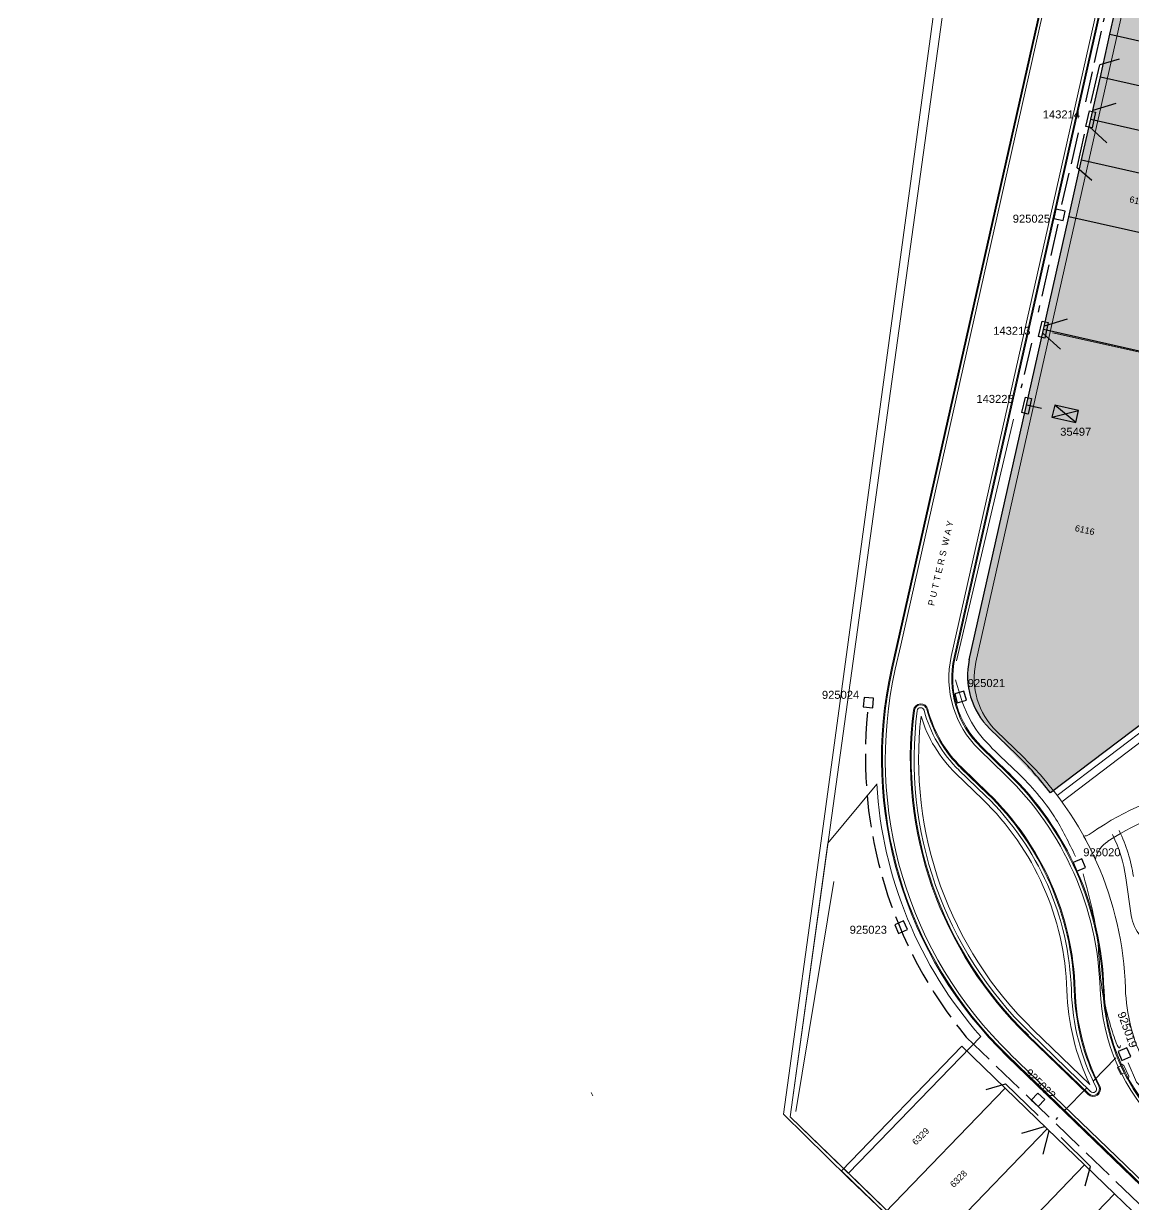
# Model space of a CAD drawing. Header units: metres. Extents: x 305195 to 309187, y 6261447 to 6263623.
# Drawn here: x 305296.4 to 305469.8, y 6262382.1 to 6262566.5 of the extents above; entities that cross this region are included whole.
import ezdxf
from ezdxf.enums import TextEntityAlignment as Align

# ---------------------------------------------------------------- set-up
doc = ezdxf.new("R2010")
doc.units = ezdxf.units.M
doc.linetypes.add('IE Trench LV', pattern=[6.5, 5, -1.5])
doc.layers.get('0').update_dxf_attribs({"color": 6})
doc.layers.add('A_NEW', color=51, linetype='Continuous', lineweight=9)
doc.layers.add('Cadastre Land Parcels_SP_EXT', color=9, linetype='Continuous', lineweight=5)
for name, color, linetype in [('Equip_LV_NEW', 2, 'Continuous'), ('Services_SP_NEW', 2, 'Continuous'), ('st_new', 9, 'Continuous'), ('Sub_SP_NEW', 2, 'Continuous'), ('SupportsUG_SP_LV_SL_NEW', 2, 'Continuous'), ('Trench_SP_NEW', 2, 'Continuous')]:
    doc.layers.add(name, color=color, linetype=linetype)
doc.styles.add('POLE_LABEL', font='arial.ttf')
doc.styles.get("Standard").update_dxf_attribs({"font": 'arial.ttf'})
doc.linetypes.add('IE Trench HV', pattern='A,7,-0.2,["/",Standard,S=3,R=0,X=0.6,Y=-1.4],-2.5', length=9.7)

# ---------------------------------------------------------------- blocks, each defined once
blk = doc.blocks.new('AREA41_NEW')
at = {"layer": 'A_NEW'}
h = blk.add_hatch(dxfattribs=at)
h.set_pattern_fill('FP_110', color=256, style=0, pattern_type=2)
h.set_pattern_definition([(270, (207081.1, 68155), (300, 2e-14), [])])
h.paths.add_polyline_path([(162859, 67765), (162859, 68545), (162829, 68545), (162829, 67765)], flags=0)
h = blk.add_hatch(dxfattribs=at)
h.set_pattern_fill('FP_101', color=256, angle=180, style=0, pattern_type=2)
h.set_pattern_definition([(270, (123932.5, 67945), (300, -6e-14), [])])
h.paths.add_polyline_path([(168154, 68345), (168154, 67545), (168184, 67545), (168184, 68345)], flags=0)
h = blk.add_hatch(dxfattribs=at)
h.set_pattern_fill('FP_103', color=256, style=0, pattern_type=2)
h.set_pattern_definition([(270, (250786.1, 68282.5), (300, 2e-14), [])])
h.paths.add_polyline_path([(206534, 67880), (206564, 67880), (206564, 68685), (206534, 68685), (206534, 68274)], flags=0)
h = blk.add_hatch(dxfattribs=at)
h.set_pattern_fill('FP_101', color=256, style=0, pattern_type=2)
h.set_pattern_definition([(90, (256161.1, 68010), (-300, 2e-14), [])])
h.paths.add_polyline_path([(211939, 67610), (211939, 68410), (211909, 68410), (211909, 67610)], flags=0)
h = blk.add_hatch(dxfattribs=at)
h.set_pattern_fill('FP_8', color=256, style=0, pattern_type=2)
h.set_pattern_definition([(270, (275665.16, 54685), (300, 2e-14), [])])
h.paths.add_polyline_path([(231413, 54085), (231443, 54085), (231443, 55285), (231413, 55285), (231413, 54393)], flags=0)
h = blk.add_hatch(dxfattribs=at)
h.set_pattern_fill('FP_8', color=256, style=0, pattern_type=2)
h.set_pattern_definition([(270, (279425.16, 44685), (300, 2e-14), [])])
h.paths.add_polyline_path([(235173, 44085), (235203, 44085), (235203, 45285), (235173, 45285), (235173, 44393)], flags=0)
h = blk.add_hatch(dxfattribs=at)
h.set_pattern_fill('FP_80', color=256, style=0, pattern_type=2)
h.set_pattern_definition([(348, (249740.35, 28064.07), (62.3735, 293.4443), [])])
h.paths.add_polyline_path([(205778, 27990), (205808, 28015), (205205, 28143), (205199, 28114), (205302, 28092)], flags=0)
h = blk.add_hatch(dxfattribs=at)
h.set_pattern_fill('FP_81', color=256, style=0, pattern_type=2)
h.set_pattern_definition([(270, (250030.16, 27716.7), (300, 2e-14), [])])
h.paths.add_polyline_path([(205778, 27419), (205808, 27419), (205808, 28015), (205778, 27990)], flags=0)
h = blk.add_hatch(dxfattribs=at)
h.set_pattern_fill('FP_15', color=256, style=0, pattern_type=2)
h.set_pattern_definition([(270, (281525.16, 26245), (300, 2e-14), [])])
h.paths.add_polyline_path([(237303, 25635), (237303, 26855), (237273, 26855), (237273, 25635)], flags=0)
h = blk.add_hatch(dxfattribs=at)
h.set_pattern_fill('FP_43', color=256, style=0, pattern_type=2)
h.set_pattern_definition([(270, (281525.16, 25035), (300, 2e-14), [])])
h.paths.add_polyline_path([(237273, 24455), (237303, 24455), (237303, 25635), (237273, 25635)], flags=0)
h = blk.add_hatch(dxfattribs=at)
h.set_pattern_fill('FP_126', color=256, style=0, pattern_type=2)
h.set_pattern_definition([(90, (178595.42, 6695), (-300, 2e-14), [])])
h.paths.add_polyline_path([(134374, 6395), (134374, 6995), (134344, 6995), (134344, 6395)], flags=0)
h = blk.add_hatch(dxfattribs=at)
h.set_pattern_fill('FP_82', color=256, style=0, pattern_type=2)
h.set_pattern_definition([(90, (178595.42, 3495), (-300, 2e-14), [])])
h.paths.add_polyline_path([(134374, 3195), (134374, 3795), (134344, 3795), (134344, 3195)], flags=0)
h = blk.add_hatch(dxfattribs=at)
h.set_pattern_fill('FP_82', color=256, style=0, pattern_type=2)
h.set_pattern_definition([(90, (185800.42, 5095), (-300, 2e-14), [])])
h.paths.add_polyline_path([(141579, 4795), (141579, 5395), (141549, 5395), (141549, 4795)], flags=0)
h = blk.add_hatch(dxfattribs=at)
h.set_pattern_fill('FP_82', color=256, style=0, pattern_type=2)
h.set_pattern_definition([(90, (258320.16, 5095), (-300, 2e-14), [])])
h.paths.add_polyline_path([(214098, 4795), (214098, 5395), (214068, 5395), (214068, 4795)], flags=0)
h = blk.add_hatch(dxfattribs=at)
h.set_pattern_fill('FP_82', color=256, angle=90, style=0, pattern_type=2)
h.set_pattern_definition([(180, (133138.62, 46431.8), (9e-13, -300), [])])
h.paths.add_polyline_path([(133439, 2210), (132839, 2210), (132839, 2180), (133439, 2180)], flags=0)
h = blk.add_hatch(dxfattribs=at)
h.set_pattern_fill('FP_82', color=256, angle=-90, style=0, pattern_type=2)
h.set_pattern_definition([(360, (142863.62, -42041.8), (7e-14, 300), [])])
h.paths.add_polyline_path([(142564, 2180), (143164, 2180), (143164, 2210), (142564, 2210)], flags=0)
blk = doc.blocks.new('COLUMN_NEW')
at = {"lineweight": -3}
blk.add_lwpolyline([(-1.49, -1.49), (1.48, -1.49), (1.48, 1.48), (-1.49, 1.48)], close=True, dxfattribs=at)
at = {"style": 'POLE_LABEL', "flags": 9}
blk.add_attdef('STRUCTURE_PLANT_NUMBER', text='', height=0.2, dxfattribs=at).set_placement((1.5, 0.24), align=Align.MIDDLE_LEFT)
for tag, height, flags, p in [('STREET_CODE', 0.2, 9, (1.5, 0)), ('ASSET_NUM', 2.5, 8, (2, 2)), ('COLUMN_TYPE', 0.2, 9, (1.5, -0.2)), ('OWNED_BY', 0.2, 9, (1.5, -0.4)), ('OPERATED_BY', 0.2, 9, (1.5, -0.6)), ('STATE', 0.2, 9, (1.5, -1)), ('SUBURB', 0.2, 9, (1.5, -1.8)), ('STREETNAME', 0.2, 9, (1.5, -2)), ('Z', 0.2, 1, (1.5, -2.8)), ('MAINTAINED_BY', 0.2, 9, (1.5, -0.8)), ('USAGE', 0.2, 9, (1.5, -1.2)), ('LEGEND', 0.2, 9, (1.5, -1.4)), ('PARENT', 0.2, 9, (1.5, -1.6)), ('LOCATION', 0.2, 9, (1.5, -2.2)), ('NOTES', 0.2, 9, (1.5, -2.4)), ('LABEL_ALIGNMENT', 0.2, 9, (1.5, -2.6))]:
    blk.add_attdef(tag, text='', height=height, dxfattribs=dict(flags=flags)).set_placement(p, align=Align.MIDDLE_LEFT)
blk = doc.blocks.new('*U52')
at = {"lineweight": -3}
blk.add_lwpolyline([(-1.89, 3.35), (2.97, 2.44), (2.61, 0.5), (-2.26, 1.41)], close=True, dxfattribs=at)
for tag, height, flags, p in [('ASSET_NUM', 2.5, 8, (2, 4)), ('STREET_CODE', 0.2, 9, (1.5, 2)), ('OWNED_BY', 0.2, 9, (1.5, 1.8)), ('OPERATED_BY', 0.2, 9, (1.5, 1.6)), ('STATE', 0.2, 9, (1.5, 1.2)), ('SUPPORT_TYPE', 0.2, 9, (1.5, 1)), ('SUBURB', 0.2, 9, (1.5, 0.2)), ('STREETNAME', 0.2, 9, (1.5, 0)), ('MAINTAINED_BY', 0.2, 9, (1.5, 1.4)), ('USAGE', 0.2, 9, (1.5, 0.8)), ('LEGEND', 0.2, 9, (1.5, 0.6)), ('PARENT', 0.2, 9, (1.5, 0.4)), ('Z', 0.2, 1, (1.5, -0.6)), ('LOCATION', 0.2, 9, (1.5, -0.2)), ('NOTES', 0.2, 9, (1.5, -0.4))]:
    blk.add_attdef(tag, text='', height=height, dxfattribs=dict(flags=flags)).set_placement(p, align=Align.MIDDLE_LEFT)
blk = doc.blocks.new('SUB_PADMOUNT_NEW')
for p, q in [((-3.84, 1.92), (3.84, -1.92)), ((3.84, 1.92), (-3.84, -1.92))]:
    blk.add_line(p, q)
blk.add_lwpolyline([(-3.84, -1.92), (3.84, -1.92), (3.84, 1.92), (-3.84, 1.92)], close=True)
for tag, height, flags, p in [('STREET_CODE', 0.2, 9, (1.5, 0)), ('ASSET_NUM', 2.5, 8, (2, 2)), ('OPERATING_VOLTAGE', 0.2, 9, (1.5, -0.4)), ('ORIENTATION', 0.2, 9, (1.5, -0.6)), ('OWNED_BY', 0.2, 9, (1.5, -0.8)), ('OPERATED_BY', 0.2, 9, (1.5, -1)), ('CONSTRUCTED_VOLTAGE', 0.2, 9, (1.5, -1.4)), ('SECONDARY_VOLTAGE', 0.2, 9, (1.5, -1.6)), ('STATE', 0.2, 9, (1.5, -1.8)), ('SUBSTATION_TYPE', 0.2, 9, (1.5, -2.2)), ('SUBURB', 0.2, 9, (1.5, -2.8)), ('STREETNAME', 0.2, 9, (1.5, -3)), ('Z', 0.2, 1, (1.5, -3.6)), ('NO_PHASES', 0.2, 9, (1.5, -0.2)), ('MAINTAINED_BY', 0.2, 9, (1.5, -1.2)), ('PARENT', 0.2, 9, (1.5, -2)), ('USAGE', 0.2, 9, (1.5, -2.4)), ('LEGEND', 0.2, 9, (1.5, -2.6)), ('LOCATION', 0.2, 9, (1.5, -3.2)), ('NOTES', 0.2, 9, (1.5, -3.4))]:
    blk.add_attdef(tag, text='', height=height, dxfattribs=dict(flags=flags)).set_placement(p, align=Align.MIDDLE_LEFT)
blk = doc.blocks.new('ST4_NEW')
at = {"layer": 'st_new', "color": 251, "lineweight": 0}
for p, q in [((0, 0), (107.1, 773.66)), ((16.69, 73.76), (43.59, 193.34)), ((16.83, 73.73), (43.74, 193.31)), ((17.27, 73.63), (44.18, 193.21)), ((43.75, 136.42), (56.26, 192.03)), ((25.17, 71.85), (52.08, 191.43)), ((25.61, 71.75), (52.52, 191.33)), ((25.76, 71.72), (52.67, 191.3)), ((29.03, 70.99), (43.75, 136.42)), ((40.99, 122.45), (71.85, 115.51)), ((71.85, 115.51), (41.33, 122.38)), ((15.85, 70.03), (16.69, 73.76)), ((15.99, 70), (16.83, 73.73)), ((16.43, 69.9), (17.27, 73.63)), ((41.73, 50.17), (60.31, 64.26)), ((41.73, 50.17), (60.31, 64.26)), ((42.45, 49.2), (61.39, 63.57)), ((32.25, 60.19), (36.4, 56.19)), ((33.65, 53.35), (29.51, 57.35)), ((33.96, 53.67), (29.82, 57.68)), ((34.07, 53.78), (29.93, 57.79)), ((30.04, 49.61), (25.89, 53.62)), ((30.52, 50.11), (26.38, 54.12)), ((30.83, 50.44), (26.69, 54.44)), ((30.94, 50.55), (26.8, 54.55)), ((5.9, 42.71), (13.53, 51.96)), ((46.7, 44.08), (47.33, 44.49)), ((47.33, 44.49), (48.25, 45.1)), ((0, 0), (5.9, 42.71)), ((46.12, 43.34), (45.85, 43.83)), ((47.68, 40.2), (46.12, 43.34)), ((50.58, 43.62), (49.63, 43.01)), ((51.61, 44.24), (50.58, 43.62)), ((53.29, 31.43), (52.44, 37.32)), ((6.83, 36.75), (0.9, 0.79)), ((37.53, 13.03), (46.94, 3.93)), ((38.01, 13.53), (46.8, 5.03)), ((29.77, 12.54), (9.12, -8.82)), ((219.41, -169.73), (32.43, 11.07)), ((37.11, 12.6), (46.52, 3.5)), ((37.21, 12.7), (46.62, 3.61)), ((51.96, -8.02), (33.98, 9.36)), ((52.06, -7.91), (34.08, 9.47)), ((52.37, -7.59), (34.4, 9.79)), ((51.68, 7.92), (51.14, 7.66)), ((51.14, 7.66), (51.66, 6.58)), ((51.6, 8.09), (51.8, 8.18)), ((52.66, 5.89), (51.6, 8.09)), ((52.2, 6.84), (51.68, 7.92)), ((51.8, 8.18), (52.12, 7.99)), ((52.12, 7.99), (52.91, 6.35)), ((51.66, 6.58), (52.2, 6.84)), ((52.86, 5.98), (52.66, 5.89)), ((52.91, 6.35), (52.86, 5.98)), ((198.21, -191.65), (0, 0)), ((9.12, -8.82), (0, 0)), ((9.12, -8.82), (118.55, -114.63)), ((198.21, -191.65), (9.12, -8.82)), ((179.5, -131.35), (51.96, -8.02)), ((179.6, -131.24), (52.06, -7.91)), ((179.92, -130.91), (52.37, -7.59))]:
    blk.add_line(p, q, dxfattribs=at)
for centre, radius, start, end in [((40.25, 68.46), 15.45, 167.3198, 225.9631), ((40.25, 68.46), 15, 167.3198, 225.9631), ((40.25, 68.46), 14.85, 167.3198, 225.9631), ((40.25, 68.46), 11.5, 167.3198, 225.9631), ((78.92, 55.84), 64.65, 167.3198, 225.9631), ((78.92, 55.84), 64.5, 167.3198, 225.9631), ((78.92, 55.84), 64.05, 167.3198, 225.9631), ((78.92, 55.84), 60.15, 172.6971, 225.9631), ((78.92, 55.84), 60, 172.6971, 225.9631), ((20.4, 63.33), 1.15, 14.8801, 172.2919), ((78.92, 55.84), 59.55, 172.6971, 225.9631), ((20.4, 63.34), 1, 14.4752, 171.8874), ((20.4, 63.33), 0.551, 14.8801, 172.2916), ((40.25, 68.46), 19.95, 194.4751, 225.9631), ((40.25, 68.46), 19.5, 194.4751, 225.9631), ((40.25, 68.46), 19.35, 194.4751, 225.9631), ((78.92, 55.84), 58.85, 173.4316, 225.9631), ((40.25, 68.46), 20.65, 196.5785, 225.9631), ((-0.1, 18.45), 52.5, 1.7156, 45.9627), ((-0.1, 18.45), 49, 1.7156, 45.9631), ((-0.1, 18.45), 49.15, 1.7156, 45.9631), ((78.92, 55.84), 65.5, 183.3894, 221.3823), ((-0.1, 18.45), 48.55, 1.7156, 45.9631), ((-0.1, 18.45), 44.05, 1.7156, 45.9631), ((-0.1, 18.45), 44.5, 1.7156, 45.9631), ((-0.1, 18.45), 44.65, 1.7156, 45.9631), ((71.56, 9.74), 42.35, 99.0589, 123.3853), ((-0.1, 18.45), 43.35, 1.7156, 45.9631), ((71.56, 9.74), 39.85, 98.8501, 120.0335), ((29.87, 34.07), 24, 8.2039, 26.2194), ((45.87, 45.34), 1.51, 269.3258, 303.3852), ((52.14, 39.19), 4.57, 123.3853, 167.2867), ((29.87, 34.07), 22.8, 8.2039, 25.9951), ((59.42, 32.31), 6.2, 188.204, 221.5766), ((79.87, 20.84), 36.65, 181.7156, 205.5569), ((79.87, 20.84), 35.95, 181.7156, 206.9081), ((79.87, 20.84), 35.5, 181.7156, 206.9081), ((79.87, 20.84), 35.35, 181.7156, 206.9081), ((79.87, 20.84), 31.45, 181.7156, 225.9631), ((79.87, 20.84), 31, 181.7156, 225.9631), ((79.87, 20.84), 30.85, 181.7156, 225.9631), ((79.87, 20.84), 27.5, 181.7156, 206.8664), ((47.33, 4.3), 1.15, 224.6115, 28.2597), ((47.33, 4.31), 0.996, 224.6115, 28.2597), ((47.33, 4.31), 0.548, 224.6115, 28.2597)]:
    blk.add_arc(centre, radius, start, end, dxfattribs=at)
blk = doc.blocks.new('ST5_NEW')
at = {"layer": 'st_new', "color": 7, "linetype": 'Continuous'}
for p, q in [((-184.55, 242.04), (-183.12, 248.38)), ((-186.05, 235.39), (-184.55, 242.04)), ((-184.55, 242.04), (-158.21, 236.12)), ((-187.54, 228.75), (-186.05, 235.39)), ((-186.05, 235.39), (-159.71, 229.47)), ((-188.97, 222.4), (-187.54, 228.75)), ((-187.54, 228.75), (-161.2, 222.82)), ((-190.97, 213.51), (-188.97, 222.4)), ((-188.97, 222.4), (-162.63, 216.48)), ((-194.93, 195.9), (-190.97, 213.51)), ((-167.81, 208.3), (-190.97, 213.51)), ((-206.53, 144.35), (-194.93, 195.9)), ((-163.71, 188.88), (-194.93, 195.9)), ((-175.25, 137.62), (-193.83, 123.54)), ((-199.16, 129.56), (-203.31, 133.56)), ((-226.48, 64.51), (-207.67, 83.96)), ((-207.67, 83.96), (-200.9, 77.41)), ((-200.9, 77.41), (-219.7, 57.96)), ((-200.9, 77.41), (-194.34, 71.07)), ((-194.34, 71.07), (-213.15, 51.62)), ((-194.34, 71.07), (-188.51, 65.43)), ((-188.51, 65.43), (-207.32, 45.98)), ((-188.51, 65.43), (-183.84, 60.91)), ((-219.7, 57.96), (-226.48, 64.51)), ((-183.84, 60.91), (-202.65, 41.46)), ((-183.84, 60.91), (-178.22, 55.48))]:
    blk.add_line(p, q, dxfattribs=at)
for centre, radius, start, end in [((-195.31, 141.83), 11.5, 167.3198, 225.9631), ((-235.66, 91.81), 52.5, 37.1725, 45.9631)]:
    blk.add_arc(centre, radius, start, end, dxfattribs=at)
blk = doc.blocks.new('PLAN_NEW')
at = {"layer": 'st_new'}
h = blk.add_hatch(color=254, dxfattribs=at)
h.dxf.hatch_style = 1
h.paths.add_polyline_path([(-176.86, -825.17), (-170.89, -821.39), (-102.12, -836.86), (-93.57, -837.55), (-86.47, -837.05), (-79.62, -835.57), (-73.05, -833.16), (-67.79, -830.8), (-61.53, -833.47), (-60.35, -840.46), (-60.65, -847.53), (-71.38, -920.65), (-161.01, -900.49), (-172.81, -952.94), (-191.39, -967.03), (-200.87, -957), (-203.24, -953.73), (-204.29, -950.13), (-204.1, -946.21)])
at = {"layer": 'st_new', "lineweight": 0}
blk.add_blockref('ST4_NEW', (-232.08, -1017.59), dxfattribs=at)
at = {"layer": 'st_new'}
blk.add_blockref('ST5_NEW', (2.43, -1090.56), dxfattribs=at)
at = {"layer": 'st_new', "lineweight": 0}
for s, rotation, p in [('6115', 347.3198, (-179.16, -874.76)), ('P U T T E R S  W A Y', 77.0221, (-209.6, -937.87)), ('6116', 347.3198, (-187.67, -926.1)), ('6329', 45.2827, (-212.43, -1022.12)), ('6328', 45.2827, (-206.51, -1028.75))]:
    blk.add_text(s, height=1, rotation=rotation, dxfattribs=at).set_placement(p)

msp = doc.modelspace()

# ---------------------------------------------------------------- linework, layer by layer
at = {"layer": 'Cadastre Land Parcels_SP_EXT', "linetype": 'Continuous'}
for points in [[(305497.48, 6262991.07), (305441.7, 6262590.97), (305421.02, 6262438.86), (305415.13, 6262396.14), (305425.3, 6262386.15), (305436.73, 6262375.19)], [(305497.48, 6262991.07), (305456.02, 6262693.66), (305441.7, 6262590.97), (305421.02, 6262438.86), (305415.13, 6262396.14), (305425.3, 6262386.15), (305436.73, 6262375.19)]]:
    msp.add_lwpolyline(points, dxfattribs=at)
at = {"layer": 'Services_SP_NEW', "color": 2}
for p, q in [((305467.59, 6262560.9), (305464.58, 6262560.03)), ((305463.18, 6262554.05), (305464.58, 6262560.03)), ((305467.04, 6262553.98), (305463.46, 6262552.91)), ((305465.66, 6262547.87), (305462.89, 6262550.38)), ((305462.11, 6262549.22), (305460.99, 6262544.02)), ((305463.33, 6262541.95), (305460.99, 6262544.02)), ((305459.46, 6262520.3), (305455.89, 6262519.23)), ((305458.41, 6262515.63), (305455.64, 6262518.13)), ((305446.83, 6262399.97), (305449.82, 6262400.87)), ((305454.94, 6262395.95), (305449.82, 6262400.87)), ((305452.36, 6262393.19), (305455.94, 6262394.24)), ((305455.71, 6262389.92), (305456.67, 6262393.53)), ((305458.5, 6262392.5), (305463.08, 6262387.98)), ((305462.26, 6262384.96), (305463.08, 6262387.98))]:
    msp.add_line(p, q, dxfattribs=at)
at = {"layer": 'Trench_SP_NEW', "linetype": 'IE Trench LV'}
for p, q in [((305467.6, 6262577.96), (305462.3, 6262554.25)), ((305461.19, 6262549.43), (305458.56, 6262538.07)), ((305458, 6262535.15), (305454.91, 6262521.41)), ((305453.91, 6262516.56), (305452.24, 6262509.54)), ((305455.43, 6262506.37), (305453.16, 6262506.89)), ((305443.7, 6262408.18), (305594.34, 6262262.77)), ((305467.04, 6262404.93), (305457.68, 6262395.32))]:
    msp.add_line(p, q, dxfattribs=at)
at = {"layer": 'Trench_SP_NEW', "linetype": 'IE Trench HV', "lineweight": 0}
msp.add_line((305451.1, 6262504.72), (305442.15, 6262466.94), dxfattribs=at)
msp.add_lwpolyline([(305468.98, 6262404.15), (305470.27, 6262401.16), (305596.67, 6262278.3)], dxfattribs=at)
at = {"layer": 'Trench_SP_NEW', "linetype": 'IE Trench LV'}
msp.add_arc((305496.75, 6262452.03), 68.82, 174.2417, 219.5775, dxfattribs=at)
at = {"layer": 'Trench_SP_NEW', "linetype": 'IE Trench HV', "lineweight": 0}
msp.add_spline([(305442.03, 6262463.97), (305444.49, 6262457.39), (305451.68, 6262449.53), (305457.47, 6262442.6), (305460.76, 6262436.41)], degree=3, dxfattribs=at)
msp.add_open_spline([(305461.95, 6262433.68), (305462.86, 6262430.3), (305464.59, 6262423.91), (305464.41, 6262415.66), (305467.5, 6262405.67), (305467.7, 6262406.48), (305467.8, 6262406.88)], degree=3, knots=[0, 0, 0, 0, 10.279642, 19.392652, 26.907121, 33.857602, 33.857602, 33.857602, 33.857602], dxfattribs=at)

# ---------------------------------------------------------------- block references
at = {"layer": 'Equip_LV_NEW'}
ref = msp.add_blockref('*U52', (305464.09, 6262551.31), dxfattribs=dict(at, xscale=0.5, yscale=0.5, zscale=0.5, rotation=87.78892244197665))
ref.add_attrib('ASSET_NUM', '143214', dxfattribs={"layer": '0', "height": 1.25}).set_placement((305455.64, 6262552.29), align=Align.MIDDLE_LEFT)
ref = msp.add_blockref('*U52', (305456.7, 6262518.46), dxfattribs=dict(at, xscale=0.5, yscale=0.5, zscale=0.5, rotation=87.78892244197665))
ref.add_attrib('ASSET_NUM', '143213', dxfattribs={"layer": '0', "height": 1.25}).set_placement((305447.9, 6262518.5), align=Align.MIDDLE_LEFT)
ref = msp.add_blockref('*U52', (305454.09, 6262506.59), dxfattribs=dict(at, xscale=0.5, yscale=0.5, zscale=0.5, rotation=87.78892244197665))
ref.add_attrib('ASSET_NUM', '143225', dxfattribs={"layer": '0', "height": 1.25}).set_placement((305445.28, 6262507.86), align=Align.MIDDLE_LEFT)
at = {"layer": 'st_new'}
msp.add_blockref('PLAN_NEW', (305648.26, 6263413.34), dxfattribs=at)
at = {"layer": 'st_new', "xscale": 0.001, "yscale": 0.001, "zscale": 0.001, "rotation": 114.287395235026}
msp.add_blockref('AREA41_NEW', (305445.97, 6262269.94), dxfattribs=at)
at = {"layer": 'Sub_SP_NEW'}
ref = msp.add_blockref('SUB_PADMOUNT_NEW', (305459.17, 6262505.53), dxfattribs=dict(at, xscale=0.5, yscale=0.5, zscale=0.5, rotation=167.3645783136792))
ref.add_attrib('ASSET_NUM', '35497', dxfattribs={"layer": '0', "height": 1.25}).set_placement((305458.37, 6262502.73), align=Align.MIDDLE_LEFT)
at = {"layer": 'SupportsUG_SP_LV_SL_NEW'}
ref = msp.add_blockref('COLUMN_NEW', (305458.27, 6262536.61), dxfattribs=dict(at, xscale=0.5, yscale=0.5, zscale=0.5, rotation=77.33398376427522))
ref.add_attrib('ASSET_NUM', '925025', dxfattribs={"layer": '0', "height": 1.25}).set_placement((305450.96, 6262536.01), align=Align.MIDDLE_LEFT)
ref = msp.add_blockref('COLUMN_NEW', (305442.8, 6262461.29), dxfattribs=dict(at, xscale=0.5, yscale=0.5, zscale=0.5, rotation=195.7400996079205))
ref.add_attrib('ASSET_NUM', '925021', dxfattribs={"layer": '0', "height": 1.25}).set_placement((305443.93, 6262463.48), align=Align.MIDDLE_LEFT)
ref = msp.add_blockref('COLUMN_NEW', (305428.41, 6262460.42), dxfattribs=dict(at, xscale=0.5, yscale=0.5, zscale=0.5, rotation=175.0786914681057))
ref.add_attrib('ASSET_NUM', '925024', dxfattribs={"layer": '0', "height": 1.25}).set_placement((305421.15, 6262461.64), align=Align.MIDDLE_LEFT)
ref = msp.add_blockref('COLUMN_NEW', (305461.35, 6262435.05), dxfattribs=dict(at, xscale=0.5, yscale=0.5, zscale=0.5, rotation=203.4484006494405))
ref.add_attrib('ASSET_NUM', '925020', dxfattribs={"layer": '0', "height": 1.25}).set_placement((305461.97, 6262437.05), align=Align.MIDDLE_LEFT)
ref = msp.add_blockref('COLUMN_NEW', (305433.52, 6262425.35), dxfattribs=dict(at, xscale=0.5, yscale=0.5, zscale=0.5, rotation=203.4484006494405))
ref.add_attrib('ASSET_NUM', '925023', dxfattribs={"layer": '0', "height": 1.25}).set_placement((305425.48, 6262424.95), align=Align.MIDDLE_LEFT)
ref = msp.add_blockref('COLUMN_NEW', (305468.4, 6262405.52), dxfattribs=dict(at, xscale=0.5, yscale=0.5, zscale=0.5, rotation=203.4484006494405))
ref.add_attrib('ASSET_NUM', '925019', dxfattribs={"layer": '0', "height": 1.25, "rotation": 290}).set_placement((305467.89, 6262412.07), align=Align.MIDDLE_LEFT)
ref = msp.add_blockref('COLUMN_NEW', (305454.91, 6262398.37), dxfattribs=dict(at, xscale=0.5, yscale=0.5, zscale=0.5, rotation=226.9809233838415))
ref.add_attrib('ASSET_NUM', '925022', dxfattribs={"layer": '0', "height": 1.25, "rotation": 315.3}).set_placement((305453.22, 6262402.92), align=Align.MIDDLE_LEFT)

doc.saveas('drawing.dxf')
